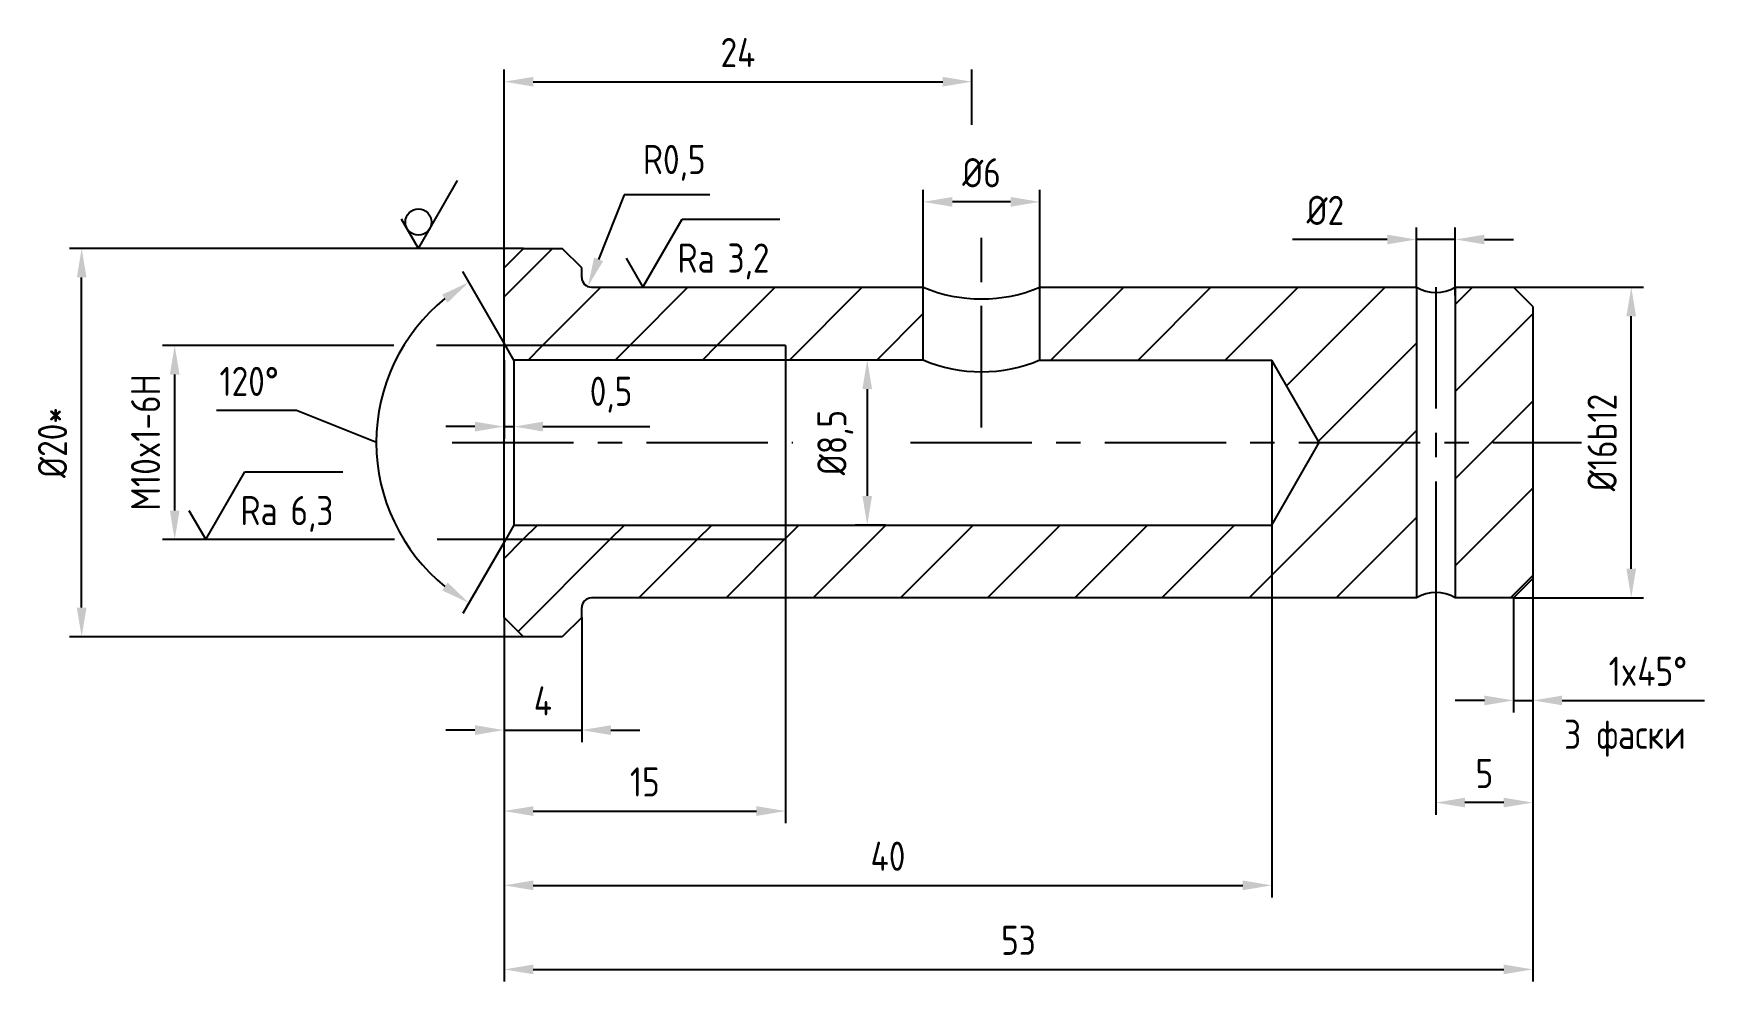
# Model space of a CAD drawing. Header units: millimetres. Extents: x 932.2 to 1018.3, y 597.9 to 646.7.
import ezdxf

# ---------------------------------------------------------------- set-up
doc = ezdxf.new("R2010")
doc.units = ezdxf.units.MM
doc.header["$LTSCALE"] = 5
doc.linetypes.add('CENTER', pattern=[2, 1.25, -0.25, 0.25, -0.25])
for name, color, linetype in [('Bord', 1, 'Continuous'), ('CEN', 5, 'CENTER'), ('Con', 6, 'Continuous'), ('Cont', 6, 'Continuous'), ('DIM', 7, 'Continuous'), ('Hatch', 2, 'Continuous'), ('Text', 3, 'Continuous')]:
    doc.layers.add(name, color=color, linetype=linetype)
doc.styles.add('Style1', font='romans.shx', dxfattribs={"width": 0.8})
doc.dimstyles.new('Lin05', dxfattribs={"dimscale": 0.5, "dimtxt": 3, "dimasz": 3, "dimexe": 1.25, "dimexo": 0, "dimgap": 1.5, "dimtad": 1, "dimtxsty": 'Style1', "dimcen": 2.5, "dimclrt": 3, "dimadec": 0, "dimazin": 0, "dimtfac": 1, "dimtmove": 0, "dimatfit": 3, "dimldrblk": 'DOT', "dimfxl": 1, "dimarcsym": 0})
doc.dimstyles.new('Rad05', dxfattribs={"dimscale": 0.5, "dimtxt": 3, "dimasz": 3, "dimexe": 1.25, "dimexo": 0, "dimgap": 1.5, "dimtad": 1, "dimtoh": 1, "dimtxsty": 'Style1', "dimcen": 2.5, "dimclrt": 3, "dimadec": 0, "dimazin": 0, "dimtfac": 1, "dimtmove": 0, "dimatfit": 3, "dimfxl": 1, "dimarcsym": 0})

# ---------------------------------------------------------------- blocks, each defined once
blk = doc.blocks.new('*D6')
at = {"layer": 'DIM', "color": 0, "lineweight": -2, "transparency": 16777216}
for p, q in [((950.753, 630.644), (938.847, 630.644)), ((939.472, 622.144), (939.472, 629.144)), ((950.797, 620.644), (938.847, 620.644))]:
    blk.add_line(p, q, dxfattribs=at)
at = {"layer": 'DIM', "color": 0, "transparency": 16777216}
for points in [[(939.222, 629.144), (939.722, 629.144), (939.472, 630.644)], [(939.222, 622.144), (939.722, 622.144), (939.472, 620.644)]]:
    blk.add_solid(points, dxfattribs=at)
at = {"layer": 'DIM', "color": 3, "transparency": 16777216, "insert": (937.972, 625.644), "char_height": 1.5, "attachment_point": 5, "rotation": 90, "style": 'Style1'}
blk.add_mtext('M10x1-6H', dxfattribs=at)
blk = doc.blocks.new('_Dot')
at = {"color": 0, "linetype": 'ByBlock', "lineweight": -2}
blk.add_line((-0.5, 0), (-1, 0), dxfattribs=at)
at = {"color": 0, "linetype": 'ByBlock', "const_width": 0.5}
blk.add_lwpolyline([(-0.25, 0, 1), (0.25, 0, 1)], format="xyb", close=True, dxfattribs=at)
blk = doc.blocks.new('*D7')
at = {"layer": 'DIM', "color": 0, "lineweight": -2, "transparency": 16777216}
for p, q in [((1009.44, 618.644), (1009.44, 597.89)), ((956.44, 616.644), (956.44, 597.89)), ((957.94, 598.515), (1007.94, 598.515))]:
    blk.add_line(p, q, dxfattribs=at)
at = {"layer": 'DIM', "color": 0, "transparency": 16777216}
for points in [[(957.94, 598.765), (957.94, 598.265), (956.44, 598.515)], [(1007.94, 598.765), (1007.94, 598.265), (1009.44, 598.515)]]:
    blk.add_solid(points, dxfattribs=at)
at = {"layer": 'DIM', "color": 3, "transparency": 16777216, "insert": (982.94, 600.015), "char_height": 1.5, "attachment_point": 5, "style": 'Style1'}
blk.add_mtext('53', dxfattribs=at)
blk = doc.blocks.new('*D8')
at = {"layer": 'DIM', "color": 0, "lineweight": -2, "transparency": 16777216}
for p, q in [((957.44, 635.644), (934.054, 635.644)), ((934.679, 617.144), (934.679, 634.144)), ((957.44, 615.644), (934.054, 615.644))]:
    blk.add_line(p, q, dxfattribs=at)
at = {"layer": 'DIM', "color": 0, "transparency": 16777216}
for points in [[(934.429, 634.144), (934.929, 634.144), (934.679, 635.644)], [(934.429, 617.144), (934.929, 617.144), (934.679, 615.644)]]:
    blk.add_solid(points, dxfattribs=at)
at = {"layer": 'DIM', "color": 3, "transparency": 16777216, "insert": (933.179, 625.644), "char_height": 1.5, "attachment_point": 5, "rotation": 90, "style": 'Style1'}
blk.add_mtext('%%c20*', dxfattribs=at)
blk = doc.blocks.new('*D9')
at = {"layer": 'DIM', "color": 0, "lineweight": -2, "transparency": 16777216}
for p, q in [((960.44, 616.644), (960.44, 610.213)), ((956.44, 612.876), (956.44, 610.213)), ((954.94, 610.838), (953.44, 610.838)), ((956.44, 610.838), (960.44, 610.838)), ((961.94, 610.838), (963.44, 610.838))]:
    blk.add_line(p, q, dxfattribs=at)
at = {"layer": 'DIM', "color": 0, "transparency": 16777216}
for points in [[(954.94, 611.088), (954.94, 610.588), (956.44, 610.838)], [(961.94, 611.088), (961.94, 610.588), (960.44, 610.838)]]:
    blk.add_solid(points, dxfattribs=at)
at = {"layer": 'DIM', "color": 3, "transparency": 16777216, "insert": (958.44, 612.338), "char_height": 1.5, "attachment_point": 5, "style": 'Style1'}
blk.add_mtext('4', dxfattribs=at)
blk = doc.blocks.new('*D10')
at = {"layer": 'DIM', "color": 0, "lineweight": -2, "transparency": 16777216}
for p, q in [((1009.44, 618.644), (1009.44, 611.74)), ((1008.44, 617.644), (1008.44, 611.74)), ((1006.94, 612.365), (1005.44, 612.365)), ((1008.44, 612.365), (1009.44, 612.365)), ((1010.94, 612.365), (1018.283, 612.365))]:
    blk.add_line(p, q, dxfattribs=at)
at = {"layer": 'DIM', "color": 0, "transparency": 16777216}
for points in [[(1006.94, 612.615), (1006.94, 612.115), (1008.44, 612.365)], [(1010.94, 612.615), (1010.94, 612.115), (1009.44, 612.365)]]:
    blk.add_solid(points, dxfattribs=at)
at = {"layer": 'DIM', "color": 3, "transparency": 16777216, "insert": (1015.361, 613.865), "char_height": 1.5, "attachment_point": 5, "style": 'Style1'}
blk.add_mtext('1x45°', dxfattribs=at)
blk = doc.blocks.new('*D11')
at = {"layer": 'DIM', "color": 0, "lineweight": -2, "transparency": 16777216}
for p, q in [((978.035, 633.644), (978.035, 638.662)), ((982.535, 638.037), (979.535, 638.037)), ((984.035, 633.644), (984.035, 638.662))]:
    blk.add_line(p, q, dxfattribs=at)
at = {"layer": 'DIM', "color": 0, "transparency": 16777216}
for points in [[(979.535, 638.287), (979.535, 637.787), (978.035, 638.037)], [(982.535, 638.287), (982.535, 637.787), (984.035, 638.037)]]:
    blk.add_solid(points, dxfattribs=at)
at = {"layer": 'DIM', "color": 3, "transparency": 16777216, "insert": (981.035, 639.537), "char_height": 1.5, "attachment_point": 5, "style": 'Style1'}
blk.add_mtext('%%c6', dxfattribs=at)
blk = doc.blocks.new('*D12')
at = {"layer": 'DIM', "color": 0, "lineweight": -2, "transparency": 16777216}
for p, q in [((976.086, 629.894), (974.522, 629.894)), ((975.147, 628.394), (975.147, 622.894)), ((976.086, 621.394), (974.522, 621.394))]:
    blk.add_line(p, q, dxfattribs=at)
at = {"layer": 'DIM', "color": 0, "transparency": 16777216}
for points in [[(974.897, 628.394), (975.397, 628.394), (975.147, 629.894)], [(974.897, 622.894), (975.397, 622.894), (975.147, 621.394)]]:
    blk.add_solid(points, dxfattribs=at)
at = {"layer": 'DIM', "color": 3, "transparency": 16777216, "insert": (973.504, 625.644), "char_height": 1.5, "attachment_point": 5, "rotation": 90, "style": 'Style1'}
blk.add_mtext('%%c8,5', dxfattribs=at)
blk = doc.blocks.new('sherISO_03')
at = {"layer": 'Text'}
blk.add_line((4.04, 7), (14.12, 7), dxfattribs=at)
blk.add_lwpolyline([(-1.73, 3), (0, 0), (4.04, 7)], dxfattribs=at)
at = {"layer": 'Text', "style": 'Style1', "width": 0.8}
blk.add_text('Ra', height=3, dxfattribs=at).set_placement((3.58, 1.5))
blk.add_attdef('6,3', (8.73, 1.5), '', height=3, dxfattribs=at)
blk = doc.blocks.new('*D14')
at = {"layer": 'DIM', "color": 0, "lineweight": -2, "transparency": 16777216}
for p, q in [((1004.44, 617.644), (1004.44, 606.481)), ((1009.44, 615.379), (1009.44, 606.481)), ((1007.94, 607.106), (1005.94, 607.106))]:
    blk.add_line(p, q, dxfattribs=at)
at = {"layer": 'DIM', "color": 0, "transparency": 16777216}
for points in [[(1005.94, 607.356), (1005.94, 606.856), (1004.44, 607.106)], [(1007.94, 607.356), (1007.94, 606.856), (1009.44, 607.106)]]:
    blk.add_solid(points, dxfattribs=at)
at = {"layer": 'DIM', "color": 3, "transparency": 16777216, "insert": (1006.94, 608.606), "char_height": 1.5, "attachment_point": 5, "style": 'Style1'}
blk.add_mtext('5', dxfattribs=at)
blk = doc.blocks.new('*D15')
at = {"layer": 'DIM', "color": 0, "lineweight": -2, "transparency": 16777216}
for p, q in [((1003.44, 633.644), (1003.44, 636.724)), ((1005.44, 633.221), (1005.44, 636.724)), ((1001.94, 636.099), (997.054, 636.099)), ((1005.44, 636.099), (1003.44, 636.099)), ((1006.94, 636.099), (1008.44, 636.099))]:
    blk.add_line(p, q, dxfattribs=at)
at = {"layer": 'DIM', "color": 0, "transparency": 16777216}
for points in [[(1001.94, 636.349), (1001.94, 635.849), (1003.44, 636.099)], [(1006.94, 636.349), (1006.94, 635.849), (1005.44, 636.099)]]:
    blk.add_solid(points, dxfattribs=at)
at = {"layer": 'DIM', "color": 3, "transparency": 16777216, "insert": (998.747, 637.599), "char_height": 1.5, "attachment_point": 5, "style": 'Style1'}
blk.add_mtext('%%c2', dxfattribs=at)
blk = doc.blocks.new('*D16')
at = {"layer": 'DIM', "color": 0, "lineweight": -2, "transparency": 16777216}
for p, q in [((1008.44, 633.644), (1015.13, 633.644)), ((1014.505, 619.144), (1014.505, 632.144)), ((1008.44, 617.644), (1015.13, 617.644))]:
    blk.add_line(p, q, dxfattribs=at)
at = {"layer": 'DIM', "color": 0, "transparency": 16777216}
for points in [[(1014.255, 632.144), (1014.755, 632.144), (1014.505, 633.644)], [(1014.255, 619.144), (1014.755, 619.144), (1014.505, 617.644)]]:
    blk.add_solid(points, dxfattribs=at)
at = {"layer": 'DIM', "color": 3, "transparency": 16777216, "insert": (1013.005, 625.644), "char_height": 1.5, "attachment_point": 5, "rotation": 90, "style": 'Style1'}
blk.add_mtext('%%c16b12', dxfattribs=at)
blk = doc.blocks.new('*D17')
at = {"layer": 'DIM', "color": 0, "lineweight": -2, "transparency": 16777216}
for p, q in [((956.44, 633.15), (956.44, 644.85)), ((980.535, 642.002), (980.535, 644.85)), ((957.94, 644.225), (979.035, 644.225))]:
    blk.add_line(p, q, dxfattribs=at)
at = {"layer": 'DIM', "color": 0, "transparency": 16777216}
for points in [[(957.94, 644.475), (957.94, 643.975), (956.44, 644.225)], [(979.035, 644.475), (979.035, 643.975), (980.535, 644.225)]]:
    blk.add_solid(points, dxfattribs=at)
at = {"layer": 'DIM', "color": 3, "transparency": 16777216, "insert": (968.487, 645.725), "char_height": 1.5, "attachment_point": 5, "style": 'Style1'}
blk.add_mtext('24', dxfattribs=at)
blk = doc.blocks.new('*D18')
at = {"layer": 'DIM', "color": 0, "lineweight": -2, "transparency": 16777216}
for p, q in [((970.94, 620.644), (970.94, 606.044)), ((956.44, 612.876), (956.44, 606.044)), ((957.94, 606.669), (969.44, 606.669))]:
    blk.add_line(p, q, dxfattribs=at)
at = {"layer": 'DIM', "color": 0, "transparency": 16777216}
for points in [[(957.94, 606.919), (957.94, 606.419), (956.44, 606.669)], [(969.44, 606.919), (969.44, 606.419), (970.94, 606.669)]]:
    blk.add_solid(points, dxfattribs=at)
at = {"layer": 'DIM', "color": 3, "transparency": 16777216, "insert": (963.69, 608.169), "char_height": 1.5, "attachment_point": 5, "style": 'Style1'}
blk.add_mtext('15', dxfattribs=at)
blk = doc.blocks.new('*D19')
at = {"layer": 'DIM', "color": 0, "lineweight": -2, "transparency": 16777216}
for p, q in [((995.991, 624.289), (995.991, 602.218)), ((956.44, 603.426), (956.44, 602.218)), ((957.94, 602.843), (994.491, 602.843))]:
    blk.add_line(p, q, dxfattribs=at)
at = {"layer": 'DIM', "color": 0, "transparency": 16777216}
for points in [[(957.94, 603.093), (957.94, 602.593), (956.44, 602.843)], [(994.491, 603.093), (994.491, 602.593), (995.991, 602.843)]]:
    blk.add_solid(points, dxfattribs=at)
at = {"layer": 'DIM', "color": 3, "transparency": 16777216, "insert": (976.216, 604.343), "char_height": 1.5, "attachment_point": 5, "style": 'Style1'}
blk.add_mtext('40', dxfattribs=at)
blk = doc.blocks.new('*D20')
at = {"layer": 'DIM', "color": 0, "lineweight": -2, "transparency": 16777216}
for p, q in [((956.44, 629.894), (956.44, 625.841)), ((956.943, 629.894), (956.943, 625.841)), ((954.94, 626.466), (953.44, 626.466)), ((956.44, 626.466), (956.943, 626.466)), ((958.443, 626.466), (963.957, 626.466))]:
    blk.add_line(p, q, dxfattribs=at)
at = {"layer": 'DIM', "color": 0, "transparency": 16777216}
for points in [[(954.94, 626.716), (954.94, 626.216), (956.44, 626.466)], [(958.443, 626.716), (958.443, 626.216), (956.943, 626.466)]]:
    blk.add_solid(points, dxfattribs=at)
at = {"layer": 'DIM', "color": 3, "transparency": 16777216, "insert": (961.95, 628.108), "char_height": 1.5, "attachment_point": 5, "style": 'Style1'}
blk.add_mtext('0,5', dxfattribs=at)
blk = doc.blocks.new('sherISO_09')
at = {"layer": 'Text'}
for q in [(4.04, 7), (-1.73, 3)]:
    blk.add_line((0, 0), q, dxfattribs=at)
blk.add_circle((0, 2.71), 1.35, dxfattribs=at)
blk = doc.blocks.new('*D22')
at = {"layer": 'DIM', "color": 0, "lineweight": -2, "transparency": 16777216}
for p, q in [((956.44, 630.765), (954.313, 634.445)), ((945.742, 627.293), (941.62, 627.293)), ((949.86, 625.642), (945.742, 627.293)), ((956.44, 620.518), (954.317, 616.842))]:
    blk.add_line(p, q, dxfattribs=at)
blk.add_arc((959.399, 625.644), 9.54, 129.04406, 230.9815, dxfattribs=at)
at = {"layer": 'DIM', "color": 0, "transparency": 16777216}
for points in [[(953.249, 633.259), (953.532, 632.847), (954.626, 633.904)], [(953.535, 618.439), (953.252, 618.027), (954.63, 617.383)]]:
    blk.add_solid(points, dxfattribs=at)
at = {"layer": 'DIM', "color": 3, "transparency": 16777216, "insert": (943.306, 628.793), "char_height": 1.5, "attachment_point": 5, "style": 'Style1'}
blk.add_mtext('120°', dxfattribs=at)
blk = doc.blocks.new('*D23')
at = {"layer": 'DIM', "color": 0, "lineweight": -2, "transparency": 16777216}
for p, q in [((962.627, 638.402), (961.308, 635.074)), ((967.034, 638.402), (962.627, 638.402))]:
    blk.add_line(p, q, dxfattribs=at)
at = {"layer": 'DIM', "color": 0, "transparency": 16777216}
blk.add_solid([(961.076, 635.166), (961.541, 634.982), (960.755, 633.68)], dxfattribs=at)
at = {"layer": 'DIM', "color": 3, "transparency": 16777216, "insert": (965.206, 640.044), "char_height": 1.5, "attachment_point": 5, "style": 'Style1'}
blk.add_mtext('R0,5', dxfattribs=at)

msp = doc.modelspace()

# ---------------------------------------------------------------- hatches: boundary and pattern name
at = {"layer": 'Hatch'}
h = msp.add_hatch(dxfattribs=at)
h.set_pattern_fill('ANSI31', color=256, style=0)
h.paths.add_polyline_path([(994.44, 633.644), (984.035, 633.644), (984.035, 629.894), (995.991, 629.894), (998.429, 625.644), (1003.44, 625.644), (1003.44, 633.644)])
h.paths.add_polyline_path([(1005.44, 633.644), (1005.44, 625.644), (1009.44, 625.644), (1009.44, 632.644), (1008.44, 633.644)])
h.paths.add_polyline_path([(1005.44, 625.644), (1005.44, 617.644), (1008.44, 617.644), (1009.44, 618.644), (1009.44, 625.644)])
h.paths.add_polyline_path([(1003.44, 617.644), (1003.44, 625.644), (998.429, 625.644), (995.991, 621.394), (970.94, 621.394), (970.94, 620.644), (956.513, 620.644), (956.44, 620.518), (956.44, 616.644), (957.44, 615.644), (959.44, 615.644), (960.44, 616.644), (960.44, 617.144, -0.414214), (960.94, 617.644)])
h.paths.add_polyline_path([(970.94, 630.644), (970.94, 629.894), (978.035, 629.894), (978.035, 633.644), (960.94, 633.644, -0.414214), (960.44, 634.144), (960.44, 634.644), (959.44, 635.644), (957.44, 635.644), (956.44, 634.644), (956.44, 630.765), (956.51, 630.644)])
h = msp.add_hatch(dxfattribs=at)
h.set_pattern_fill('ANSI31', color=256, style=0)
h.paths.add_polyline_path([(970.94, 629.894), (970.94, 630.644), (956.51, 630.644), (956.943, 629.894)])
h.paths.add_polyline_path([(956.946, 621.394), (956.513, 620.644), (970.94, 620.644), (970.94, 621.394)])

# ---------------------------------------------------------------- linework, layer by layer
at = {"layer": 'Bord'}
for p, q in [((970.94, 630.644), (956.44, 630.644)), ((970.94, 620.644), (956.44, 620.644))]:
    msp.add_line(p, q, dxfattribs=at)
at = {"layer": 'CEN'}
for p, q in [((981.035, 626.425), (981.035, 633.905)), ((1004.44, 633.644), (1004.44, 617.644)), ((953.77, 625.644), (971.322, 625.644)), ((977.381, 625.644), (1011.939, 625.644))]:
    msp.add_line(p, q, dxfattribs=at)
at = {"layer": 'Con'}
for centre in [(981.035, 640.735), (981.035, 636.985)]:
    msp.add_arc(centre, 7.699, 247.06616, 292.93384, dxfattribs=at)
at = {"layer": 'Cont'}
for p, q in [((956.44, 634.644), (957.44, 635.644)), ((957.44, 635.644), (959.44, 635.644)), ((960.44, 634.644), (959.44, 635.644)), ((956.44, 616.644), (956.44, 634.638)), ((960.44, 634.144), (960.44, 634.644)), ((960.94, 633.644), (978.035, 633.644)), ((978.035, 629.894), (978.035, 633.644)), ((984.035, 629.894), (984.035, 633.644)), ((984.035, 633.644), (994.44, 633.644)), ((994.44, 633.644), (1003.44, 633.644)), ((1003.44, 633.644), (1003.44, 617.644)), ((1005.44, 633.644), (1005.44, 617.644)), ((1005.44, 633.644), (1008.44, 633.644)), ((1009.44, 632.644), (1008.44, 633.644)), ((1009.44, 632.644), (1009.44, 618.644)), ((956.943, 629.894), (956.44, 630.765)), ((970.94, 630.644), (970.94, 620.644)), ((978.035, 629.894), (956.943, 629.894)), ((956.943, 629.894), (956.943, 621.394)), ((995.991, 629.894), (995.991, 621.456)), ((998.429, 625.644), (995.991, 629.894)), ((995.991, 621.394), (998.429, 625.644)), ((956.946, 621.394), (956.44, 620.518)), ((1009.44, 618.644), (1008.44, 617.644)), ((1003.44, 617.644), (960.94, 617.644)), ((1008.44, 617.644), (1005.44, 617.644)), ((956.44, 616.644), (957.44, 615.644)), ((960.44, 616.644), (959.44, 615.644)), ((960.44, 616.644), (960.44, 617.144)), ((959.44, 615.644), (957.44, 615.644))]:
    msp.add_line(p, q, dxfattribs=at)
at = {"layer": 'Cont', "ltscale": 14}
for p, q in [((984.035, 629.894), (995.991, 629.894)), ((956.943, 621.394), (995.991, 621.394))]:
    msp.add_line(p, q, dxfattribs=at)
at = {"layer": 'Cont'}
for centre, radius, start, end in [((960.94, 634.144), 0.5, 180, 270), ((1004.44, 635.279), 1.916, 238.5361, 301.4639), ((960.94, 617.144), 0.5, 90, 180), ((1004.44, 616.01), 1.916, 58.5361, 121.4639)]:
    msp.add_arc(centre, radius, start, end, dxfattribs=at)
at = {"layer": 'DIM'}
for p, q in [((981.035, 633.905), (981.035, 636.189)), ((956.44, 630.644), (952.967, 630.644)), ((956.44, 620.644), (952.985, 620.644))]:
    msp.add_line(p, q, dxfattribs=at)

# ---------------------------------------------------------------- block references
at = {"layer": 'DIM', "xscale": 0.5, "yscale": 0.5, "zscale": 0.5}
msp.add_blockref('sherISO_09', (952.029, 635.644), dxfattribs=at)
for p, values in [((963.586, 633.644), {'6,3': '3,2'}), ((941.071, 620.644), {'6,3': '6,3'})]:
    msp.add_blockref('sherISO_03', p, dxfattribs=at).add_auto_attribs(values)

# ---------------------------------------------------------------- texts
at = {"layer": 'DIM', "color": 3, "style": 'Style1', "width": 0.8}
msp.add_text('3 фаски', height=1.5, dxfattribs=at).set_placement((1011.046, 609.871))

# ---------------------------------------------------------------- dimensions: what is measured, and where the dimension line sits
at = {"layer": 'DIM'}
for base, p1, p2, picture, middle in [((980.535, 644.225), (956.44, 633.15), (980.535, 642.002), '*D17', (968.487, 645.725)), ((995.991, 602.843), (956.44, 603.426), (995.991, 624.289), '*D19', (976.216, 604.343)), ((970.939686598, 606.668961568), (956.439686598, 612.876165951), (970.939686598, 620.644370644), '*D18', (963.689686598, 608.168961568))]:
    dim = msp.add_linear_dim(base=base, p1=p1, p2=p2, dimstyle='Lin05', override={"dimdec": 0}, dxfattribs=at)
    dim.commit()
    dim.dimension.update_dxf_attribs({"geometry": picture, "text_midpoint": middle})
dim = msp.add_radius_dim(center=(960.94, 634.144), mpoint=(960.755, 633.68), dimstyle='Rad05', override={"dimtmove": 1}, dxfattribs=at)
dim.commit()
dim.dimension.update_dxf_attribs({"geometry": '*D23', "text_midpoint": (962.627, 638.402), "dimtype": 164})
dim = msp.add_linear_dim(base=(978.035, 638.037), p1=(984.035, 633.644), p2=(978.035, 633.644), text='%%c<>', dimstyle='Lin05', dxfattribs=at)
dim.commit()
dim.dimension.update_dxf_attribs({"geometry": '*D11', "text_midpoint": (981.035, 639.537)})
for base, p1, p2, text, picture, middle in [((1005.44, 636.099), (1003.44, 633.644), (1005.44, 633.221), '%%c<>', '*D15', (998.747, 636.099)), ((1008.44, 612.365), (1009.44, 618.644), (1008.44, 617.644), '<>x45°', '*D10', (1015.361, 612.365))]:
    dim = msp.add_linear_dim(base=base, p1=p1, p2=p2, text=text, dimstyle='Lin05', dxfattribs=at)
    dim.commit()
    dim.dimension.update_dxf_attribs({"geometry": picture, "text_midpoint": middle, "dimtype": 160})
for base, p1, p2, text, picture, middle in [((934.679, 635.644), (957.44, 615.644), (957.44, 635.644), '%%c<>*', '*D8', (933.179, 625.644)), ((1014.505, 633.644), (1008.44, 617.644), (1008.44, 633.644), '%%c<>b12', '*D16', (1013.005, 625.644)), ((975.147, 621.394), (976.086, 629.894), (976.086, 621.394), '%%c<>', '*D12', (973.504, 625.644))]:
    dim = msp.add_linear_dim(base=base, p1=p1, p2=p2, angle=90, text=text, dimstyle='Lin05', dxfattribs=at)
    dim.commit()
    dim.dimension.update_dxf_attribs({"geometry": picture, "text_midpoint": middle})
dim = msp.add_angular_dim_2l(base=(950.436, 622.38), line1=((956.946, 621.394), (956.44, 620.518)), line2=((956.943, 629.894), (956.44, 630.765)), dimstyle='Lin05', override={"dimtad": 3, "dimtmove": 1}, dxfattribs=at)
dim.commit()
dim.dimension.update_dxf_attribs({"geometry": '*D22', "text_midpoint": (943.306, 628.793), "dimtype": 162})
dim = msp.add_linear_dim(base=(939.472, 630.644), p1=(950.797, 620.644), p2=(950.753, 630.644), angle=90, text='M<>x1-6H', dimstyle='Lin05', dxfattribs=at)
dim.commit()
dim.dimension.update_dxf_attribs({"geometry": '*D6', "text_midpoint": (939.472, 625.644), "dimtype": 160})
dim = msp.add_linear_dim(base=(956.943, 626.466), p1=(956.44, 629.894), p2=(956.943, 629.894), dimstyle='Lin05', dxfattribs=at)
dim.commit()
dim.dimension.update_dxf_attribs({"geometry": '*D20', "text_midpoint": (961.95, 626.466), "dimtype": 160})
for base, p1, p2, picture, middle in [((1009.44, 598.515), (956.44, 616.644), (1009.44, 618.644), '*D7', (982.94, 600.015)), ((1004.44, 607.106), (1009.44, 615.379), (1004.44, 617.644), '*D14', (1006.94, 608.606)), ((960.44, 610.838), (956.44, 612.876), (960.44, 616.644), '*D9', (958.44, 612.338))]:
    dim = msp.add_linear_dim(base=base, p1=p1, p2=p2, dimstyle='Lin05', dxfattribs=at)
    dim.commit()
    dim.dimension.update_dxf_attribs({"geometry": picture, "text_midpoint": middle})

doc.saveas('drawing.dxf')
